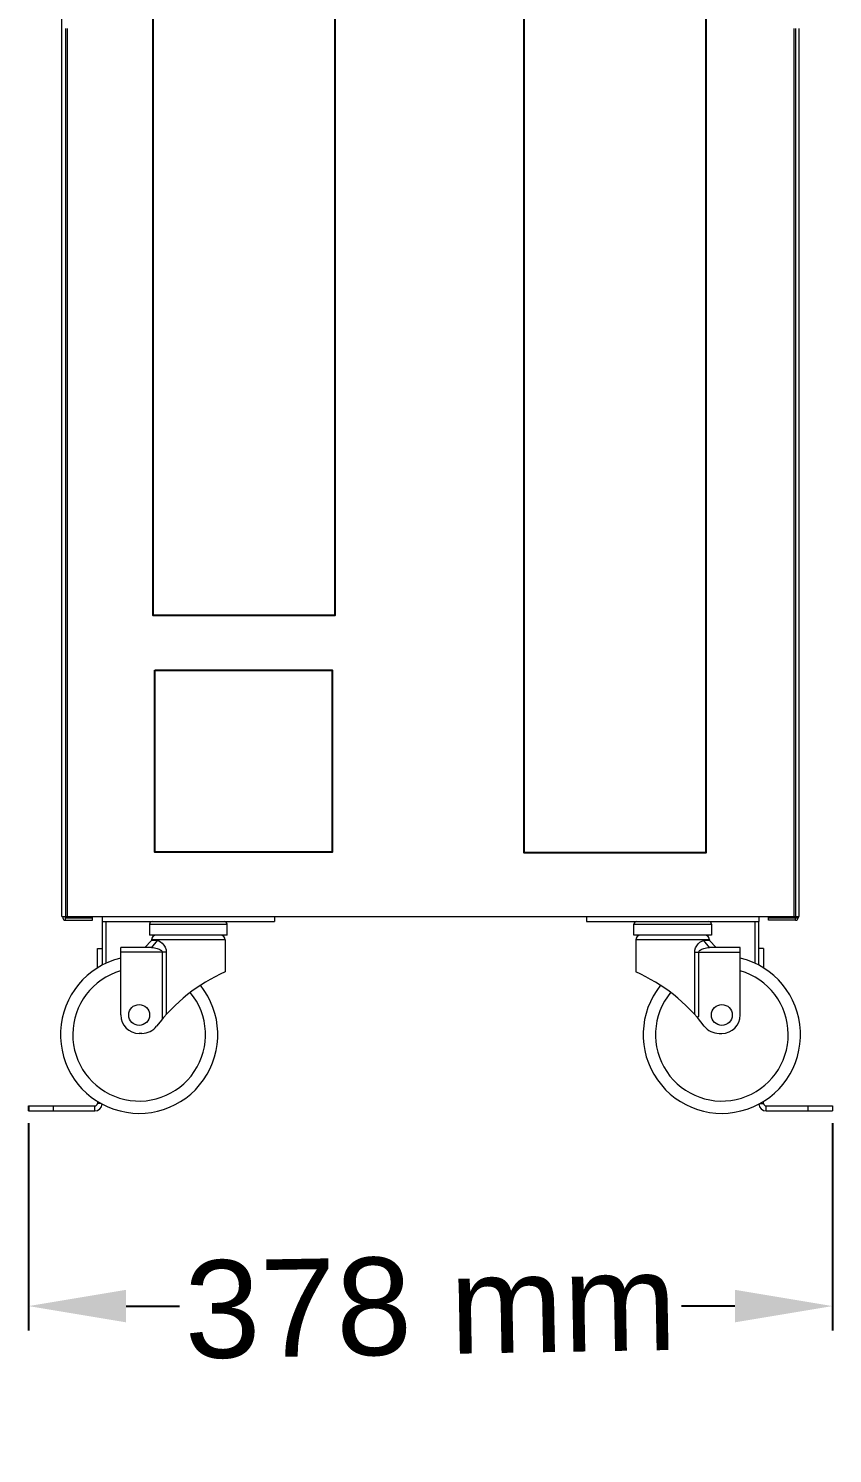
# Model space of a CAD drawing. Header units: millimetres. Extents: x 0 to 41, y -18 to 125.
# Drawn here: x 0 to 41.2, y -17.6 to 55.5 of the extents above; entities that cross this region are included whole.
import ezdxf

# ---------------------------------------------------------------- set-up
doc = ezdxf.new("R2010")
doc.units = ezdxf.units.MM
for name, color, linetype in [('20KMB2_0', 7, 'Continuous'), ('8059_4__0', 7, 'Continuous'), ('BOT-BAR_0', 7, 'Continuous'), ('BOTTOM_BATTERY_0', 7, 'Continuous'), ('LEFT-BOARD_0', 7, 'Continuous'), ('PRT0014_0', 7, 'Continuous'), ('RIGHT-BOARD_0', 7, 'Continuous')]:
    doc.layers.add(name, color=color, linetype=linetype)
doc.styles.get("Standard").update_dxf_attribs({"font": 'arial.ttf'})
doc.dimstyles.new('ISO-25', dxfattribs={"dimtxt": 2.5, "dimasz": 2.5, "dimexe": 1.25, "dimexo": 0.625, "dimtad": 1, "dimtxsty": 'Standard', "dimcen": 2.5, "dimadec": 0, "dimazin": 0, "dimtfac": 1, "dimtmove": 0, "dimatfit": 3, "dimfxl": 1, "dimarcsym": 0})

# ---------------------------------------------------------------- blocks, each defined once
blk = doc.blocks.new('*D3')
at = {"color": 0, "lineweight": -2, "transparency": 16777216}
for p, q in [((0, -0.625), (0, -11.251)), ((41.203, -0.625), (41.203, -11.251)), ((5, -10.001), (7.731, -10.001)), ((36.203, -10.001), (33.473, -10.001))]:
    blk.add_line(p, q, dxfattribs=at)
at = {"color": 0, "transparency": 16777216}
for points in [[(5, -9.168), (5, -10.835), (0, -10.001)], [(36.203, -9.168), (36.203, -10.835), (41.203, -10.001)]]:
    blk.add_solid(points, dxfattribs=at)
at = {"layer": 'Defpoints', "color": 0, "transparency": 16777216}
for p in [(0, 0), (41.203, 0), (41.203, -10.001)]:
    blk.add_point(p, dxfattribs=at)
at = {"color": 0, "transparency": 16777216, "insert": (20.602, -10.001), "char_height": 5, "attachment_point": 5, "rotation": 1}
blk.add_mtext('378 mm', dxfattribs=at)

msp = doc.modelspace()

# ---------------------------------------------------------------- linework, layer by layer
msp.add_line((0, 0.252), (0, 0))
at = {"color": 7}
for points in [[(6.389, 93.16), (15.694, 93.16), (15.694, 25.383), (6.389, 25.383)], [(25.408, 80.992), (34.714, 80.992), (34.714, 13.215), (25.408, 13.215)], [(6.476, 22.581), (15.56, 22.581), (15.56, 13.251), (6.476, 13.251)]]:
    msp.add_lwpolyline(points, close=True, dxfattribs=at)
at = {"layer": '20KMB2_0', "color": 0, "linetype": 'ByBlock', "lineweight": 5}
for p, q in [((1.703, 55.462), (1.7, 124.874)), ((1.708, 9.954), (1.706, 55.462)), ((1.898, 55.462), (1.897, 9.954)), ((1.983, 55.462), (1.983, 9.954)), ((39.22, 55.463), (39.221, 9.954)), ((39.306, 55.463), (39.306, 9.954)), ((39.495, 9.954), (39.498, 55.463))]:
    msp.add_line(p, q, dxfattribs=at)
at = {"layer": '8059_4__0', "color": 0, "linetype": 'ByBlock', "lineweight": 5}
for p, q in [((1.764, 9.954), (1.764, 9.891)), ((3.78, 9.954), (3.78, 9.702)), ((3.78, 9.702), (12.6, 9.702)), ((6.206, 9.576), (10.175, 9.576)), ((6.206, 9.576), (6.206, 9.009)), ((10.175, 9.009), (10.175, 9.576)), ((12.6, 9.954), (12.6, 9.702)), ((28.603, 9.954), (28.603, 9.702)), ((28.603, 9.702), (37.423, 9.702)), ((31.029, 9.576), (34.998, 9.576)), ((31.029, 9.009), (31.029, 9.576)), ((34.998, 9.576), (34.998, 9.009)), ((37.423, 9.954), (37.423, 9.702)), ((10.175, 9.009), (6.206, 9.009)), ((34.998, 9.009), (31.029, 9.009)), ((6.301, 8.379), (4.725, 8.379)), ((4.725, 4.914), (4.725, 8.379)), ((7.063, 8.127), (4.725, 8.127)), ((5.954, 8.379), (6.3, 8.726)), ((10.08, 8.757), (6.3, 8.757)), ((6.3, 8.757), (6.3, 8.726)), ((6.594, 8.726), (6.3, 8.726)), ((6.594, 8.726), (6.301, 8.379)), ((6.301, 8.379), (6.383, 8.374)), ((6.383, 8.374), (6.459, 8.362)), ((6.459, 8.362), (6.528, 8.346)), ((6.528, 8.346), (6.59, 8.327)), ((6.59, 8.327), (6.646, 8.307)), ((6.594, 8.726), (6.672, 8.711)), ((6.646, 8.307), (6.695, 8.285)), ((6.672, 8.711), (6.759, 8.665)), ((6.695, 8.285), (6.739, 8.262)), ((6.739, 8.262), (6.777, 8.238)), ((6.759, 8.665), (6.848, 8.592)), ((6.777, 8.238), (6.81, 8.213)), ((6.81, 8.213), (6.835, 8.186)), ((6.835, 8.186), (6.851, 8.157)), ((6.848, 8.592), (6.931, 8.497)), ((6.851, 8.157), (6.857, 8.127)), ((6.857, 8.127), (6.857, 4.706)), ((6.931, 8.497), (7.001, 8.382)), ((7.001, 8.382), (7.048, 8.255)), ((7.048, 8.255), (7.063, 8.127)), ((7.063, 8.127), (7.063, 4.944)), ((10.08, 8.757), (10.08, 7.119)), ((34.903, 8.757), (31.123, 8.757)), ((31.123, 8.757), (31.123, 7.119)), ((34.14, 8.127), (34.151, 8.235)), ((34.14, 8.127), (36.478, 8.127)), ((34.14, 4.944), (34.14, 8.127)), ((34.151, 8.235), (34.186, 8.347)), ((34.186, 8.347), (34.244, 8.456)), ((34.244, 8.456), (34.321, 8.556)), ((34.321, 8.556), (34.411, 8.641)), ((34.347, 8.127), (34.352, 8.157)), ((34.347, 4.852), (34.347, 8.127)), ((34.352, 8.157), (34.369, 8.186)), ((34.369, 8.186), (34.394, 8.213)), ((34.394, 8.213), (34.427, 8.239)), ((34.411, 8.641), (34.51, 8.702)), ((34.427, 8.239), (34.465, 8.263)), ((34.465, 8.263), (34.509, 8.286)), ((34.509, 8.286), (34.559, 8.307)), ((34.51, 8.702), (34.61, 8.726)), ((34.559, 8.307), (34.615, 8.327)), ((34.903, 8.726), (34.61, 8.726)), ((34.903, 8.379), (34.61, 8.726)), ((34.615, 8.327), (34.677, 8.346)), ((34.677, 8.346), (34.746, 8.362)), ((34.746, 8.362), (34.821, 8.374)), ((34.821, 8.374), (34.903, 8.379)), ((34.903, 8.757), (34.903, 8.726)), ((35.25, 8.379), (34.903, 8.726)), ((36.478, 8.379), (34.903, 8.379)), ((36.478, 4.914), (36.478, 8.379)), ((34.269, 4.798), (34.347, 4.852)), ((5.814, 3.969), (5.67, 3.969)), ((35.389, 3.969), (35.533, 3.969))]:
    msp.add_line(p, q, dxfattribs=at)
for centre in [(5.67, 4.914), (35.533, 4.914)]:
    msp.add_circle(centre, 0.536, dxfattribs=at)
for centre, radius, start, end in [((6.332, 9.576), 0.126, 90.00508, 180), ((10.049, 9.576), 0.126, 0, 89.99492), ((31.155, 9.576), 0.126, 90.00508, 180), ((34.872, 9.576), 0.126, 0, 89.99492), ((6.552, 8.757), 0.252, 90, 180), ((9.828, 8.757), 0.252, 0, 90), ((31.375, 8.757), 0.252, 90, 180), ((34.651, 8.757), 0.252, 0, 90), ((5.67, 3.906), 4.032, 103.56857, 38.85002), ((35.533, 3.906), 4.032, 141.14998, 76.43143), ((5.67, 3.906), 3.402, 106.16069, 39.54149), ((13.635, -0.99), 8.854, 113.67169, 142.95105), ((27.568, -0.99), 8.854, 37.04895, 66.32831), ((35.533, 3.906), 3.402, 140.45851, 73.83931), ((5.67, 4.914), 0.945, 180, 270), ((35.533, 4.914), 0.945, 270, 0), ((5.814, 4.914), 0.945, 270, 322.95105), ((35.389, 4.914), 0.945, 217.04895, 270)]:
    msp.add_arc(centre, radius, start, end, dxfattribs=at)
at = {"layer": 'BOT-BAR_0', "color": 0, "linetype": 'ByBlock', "lineweight": 5}
for p, q in [((3.528, 8.316), (3.78, 8.316)), ((3.528, 7.312), (3.528, 8.316)), ((3.78, 8.316), (3.78, 7.459)), ((37.675, 8.316), (37.423, 8.316)), ((37.423, 7.459), (37.423, 8.316)), ((37.675, 8.316), (37.675, 7.312)), ((0, 0.252), (3.402, 0.252)), ((0, 0), (3.402, 0)), ((1.26, 0.252), (1.26, 0)), ((3.402, 0), (3.402, 0.252)), ((3.528, 0.5), (3.528, 0.378)), ((3.729, 0.378), (3.528, 0.378)), ((37.474, 0.378), (37.675, 0.378)), ((37.675, 0.378), (37.675, 0.5)), ((37.801, 0.252), (41.203, 0.252)), ((37.801, 0), (37.801, 0.252)), ((37.801, 0), (41.203, 0)), ((39.943, 0.252), (39.943, 0)), ((41.203, 0.252), (41.203, 0)), ((41.203, 0.252), (41.203, 0))]:
    msp.add_line(p, q, dxfattribs=at)
for centre, radius, start, end in [((3.402, 0.378), 0.126, 270, 0), ((3.402, 0.378), 0.378, 270, 356.38944), ((37.801, 0.378), 0.378, 183.61056, 270), ((37.801, 0.378), 0.126, 180, 270)]:
    msp.add_arc(centre, radius, start, end, dxfattribs=at)
at = {"layer": 'BOTTOM_BATTERY_0', "color": 0, "linetype": 'ByBlock', "lineweight": 5}
for p, q in [((3.78, 9.702), (3.78, 8.316)), ((3.969, 9.702), (3.969, 7.55)), ((37.234, 7.55), (37.234, 9.702)), ((37.423, 8.316), (37.423, 9.702))]:
    msp.add_line(p, q, dxfattribs=at)
at = {"layer": 'LEFT-BOARD_0', "color": 0, "linetype": 'ByBlock', "lineweight": 5}
for p, q in [((1.89, 9.765), (1.89, 9.954)), ((1.89, 9.891), (3.276, 9.891)), ((1.89, 9.765), (3.276, 9.765)), ((3.276, 9.765), (3.276, 9.954))]:
    msp.add_line(p, q, dxfattribs=at)
at = {"layer": 'PRT0014_0', "color": 0, "linetype": 'ByBlock', "lineweight": 5}
msp.add_line((1.708, 9.954), (39.495, 9.954), dxfattribs=at)
at = {"layer": 'RIGHT-BOARD_0', "color": 0, "linetype": 'ByBlock', "lineweight": 5}
for p, q in [((37.927, 9.765), (37.927, 9.954)), ((37.927, 9.891), (39.439, 9.891)), ((39.313, 9.765), (37.927, 9.765)), ((39.313, 9.765), (39.313, 9.954)), ((39.439, 9.954), (39.439, 9.891))]:
    msp.add_line(p, q, dxfattribs=at)
for centre, start, end in [((1.89, 9.891), 180, 270), ((39.313, 9.891), 270, 0)]:
    msp.add_arc(centre, 0.126, start, end, dxfattribs=at)

# ---------------------------------------------------------------- dimensions: what is measured, and where the dimension line sits
dim = msp.add_aligned_dim(p1=(0, 0), p2=(41.203, 0), distance=-10.001, text='378 mm', dimstyle='ISO-25', override={"dimtxt": 5, "dimasz": 5})
dim.commit()
dim.dimension.update_dxf_attribs({"geometry": '*D3', "text_midpoint": (20.602, -10.001), "text_rotation": 1})

doc.saveas('drawing.dxf')
